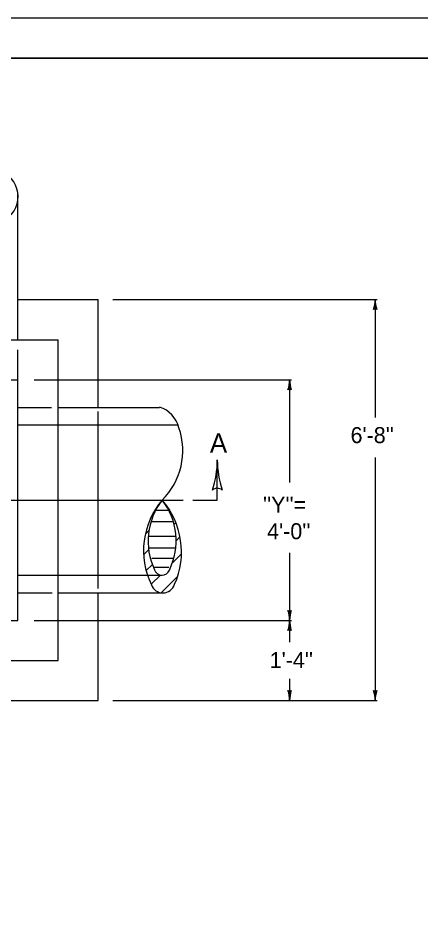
# Model space of a CAD drawing. Extents: x 997.6 to 1036.8, y 998.9 to 1022.5.
# Drawn here: x 1015.47 to 1020.48, y 1010.79 to 1022 of the extents above; entities that cross this region are included whole.
import ezdxf

# ---------------------------------------------------------------- set-up
doc = ezdxf.new("R2010")
doc.units = 0
for name, color, linetype in [('1', 7, 'Continuous'), ('10', 7, 'Continuous'), ('11', 7, 'Continuous'), ('Level 14', 7, 'Continuous')]:
    doc.layers.add(name, color=color, linetype=linetype)

msp = doc.modelspace()

# ---------------------------------------------------------------- linework, layer by layer
at = {"layer": '1'}
for p, q in [((1015.466, 1017.989), (1015.466, 1019.793)), ((1015.466, 1018.489), (1016.466, 1018.489)), ((1016.466, 1017.145), (1016.466, 1018.489)), ((1016.648, 1018.489), (1019.939, 1018.489)), ((1019.914, 1018.489), (1019.914, 1017.017)), ((1009.966, 1017.989), (1015.966, 1017.989)), ((1015.966, 1013.989), (1015.966, 1017.989)), ((1015.466, 1017.489), (1015.466, 1017.863)), ((1010.466, 1017.489), (1015.466, 1017.489)), ((1015.466, 1014.489), (1015.466, 1017.489)), ((1015.666, 1017.489), (1018.873, 1017.489)), ((1018.848, 1017.489), (1018.848, 1016.208)), ((1015.466, 1017.145), (1015.882, 1017.145)), ((1015.966, 1017.145), (1017.23, 1017.145)), ((1016.466, 1014.888), (1016.466, 1017.092)), ((1015.466, 1016.926), (1017.459, 1016.926)), ((1019.914, 1016.52), (1019.914, 1013.489)), ((1017.948, 1015.989), (1017.948, 1016.489)), ((1015.332, 1015.989), (1017.523, 1015.989)), ((1017.643, 1015.989), (1017.948, 1015.989)), ((1017.345, 1015.861), (1017.182, 1015.861)), ((1017.344, 1015.857), (1017.352, 1015.864)), ((1017.399, 1015.719), (1017.127, 1015.719)), ((1017.408, 1015.688), (1017.43, 1015.71)), ((1017.053, 1015.565), (1017.097, 1015.609)), ((1017.423, 1015.534), (1017.092, 1015.534)), ((1017.435, 1015.482), (1017.482, 1015.53)), ((1017.032, 1015.312), (1017.094, 1015.374)), ((1017.423, 1015.388), (1017.098, 1015.388)), ((1017.133, 1015.263), (1017.397, 1015.263)), ((1017.387, 1015.202), (1017.499, 1015.315)), ((1018.848, 1015.333), (1018.848, 1014.489)), ((1017.062, 1015.11), (1017.139, 1015.187)), ((1017.345, 1015.148), (1017.162, 1015.148)), ((1015.466, 1015.051), (1017.262, 1015.051)), ((1017.124, 1014.939), (1017.239, 1015.054)), ((1017.25, 1014.834), (1017.452, 1015.035)), ((1015.466, 1014.833), (1015.891, 1014.833)), ((1015.966, 1014.833), (1017.262, 1014.833)), ((1016.466, 1013.489), (1016.466, 1014.833)), ((1010.466, 1014.489), (1015.466, 1014.489)), ((1015.666, 1014.489), (1018.873, 1014.489)), ((1018.848, 1014.489), (1018.848, 1014.219)), ((1009.966, 1013.989), (1015.966, 1013.989)), ((1018.848, 1013.759), (1018.848, 1013.489)), ((1009.466, 1013.489), (1016.466, 1013.489)), ((1016.648, 1013.489), (1019.939, 1013.489))]:
    msp.add_line(p, q, dxfattribs=at)
for centre, radius, start, end in [((1015.132, 1019.773), 0.336, 296.1571, 65.2584), ((1019.523, 1018.489), 0.391, 341.3472, 359.9939), ((1020.305, 1018.489), 0.391, 180, 198.6688), ((1020.305, 1018.489), 0.391, 179.9878, 180), ((1019.914, 1018.34), 0.0313, 48.7746, 130.8913), ((1018.457, 1017.489), 0.391, 341.3472, 359.9939), ((1019.239, 1017.489), 0.391, 180, 198.6688), ((1019.239, 1017.489), 0.391, 179.9878, 180), ((1018.848, 1017.34), 0.0313, 48.7746, 130.8913), ((1017.128, 1016.81), 0.351, 13.3779, 73.1834), ((1016.651, 1016.604), 0.867, 314.7951, 19.3176), ((1016.776, 1016.489), 1.172, 341.3472, 359.9939), ((1019.12, 1016.489), 1.172, 180, 198.6688), ((1019.12, 1016.489), 1.172, 179.9878, 180), ((1017.948, 1016.043), 0.0938, 48.7746, 130.8913), ((1018.003, 1015.357), 0.974, 139.5232, 205.842), ((1017.918, 1015.477), 0.832, 142.0297, 205.4094), ((1016.609, 1015.482), 0.827, 333.8094, 37.8643), ((1016.508, 1015.342), 0.994, 336.0483, 40.6093), ((1017.259, 1015.149), 0.0971, 196.8508, 340.8348), ((1017.27, 1014.984), 0.152, 199.601, 342.8645), ((1018.848, 1014.637), 0.0313, 228.7746, 310.8913), ((1018.457, 1014.489), 0.391, 0, 18.6688), ((1019.239, 1014.489), 0.391, 161.3472, 179.9939), ((1018.457, 1014.489), 0.391, 341.3472, 359.9939), ((1019.239, 1014.489), 0.391, 180, 198.6688), ((1019.239, 1014.489), 0.391, 179.9878, 180), ((1018.457, 1014.489), 0.391, 359.9878, 0), ((1018.848, 1014.34), 0.0313, 48.7746, 130.8913), ((1018.848, 1013.638), 0.0313, 228.7746, 310.8913), ((1018.457, 1013.489), 0.391, 0, 18.6688), ((1019.239, 1013.489), 0.391, 161.3472, 179.9939), ((1019.914, 1013.638), 0.0313, 228.7746, 310.8913), ((1019.523, 1013.489), 0.391, 0, 18.6688), ((1020.305, 1013.489), 0.391, 161.3472, 179.9939), ((1018.457, 1013.489), 0.391, 359.9878, 0), ((1019.523, 1013.489), 0.391, 359.9878, 0)]:
    msp.add_arc(centre, radius, start, end, dxfattribs=at)
at = {"layer": '10'}
msp.add_line((1007, 1021.5), (1035.5, 1021.5), dxfattribs=at)
at = {"layer": '11'}
msp.add_lwpolyline([(1007, 1000.5), (1035.5, 1000.5), (1035.5, 1021.5), (1007, 1021.5)], close=True, dxfattribs=at)
at = {"layer": 'Level 14'}
msp.add_line((1000, 1022), (1036, 1022), dxfattribs=at)

# ---------------------------------------------------------------- texts
at = {"layer": '1'}
for s, height, p in [("6'-8''", 0.2, (1019.607, 1016.699)), ('A', 0.24, (1017.856, 1016.581)), ("''Y''=", 0.2, (1018.516, 1015.833)), ("4'-0''", 0.2, (1018.568, 1015.501)), ("1'-4''", 0.2, (1018.6, 1013.894))]:
    msp.add_text(s, height=height, dxfattribs=at).set_placement(p)

doc.saveas('drawing.dxf')
